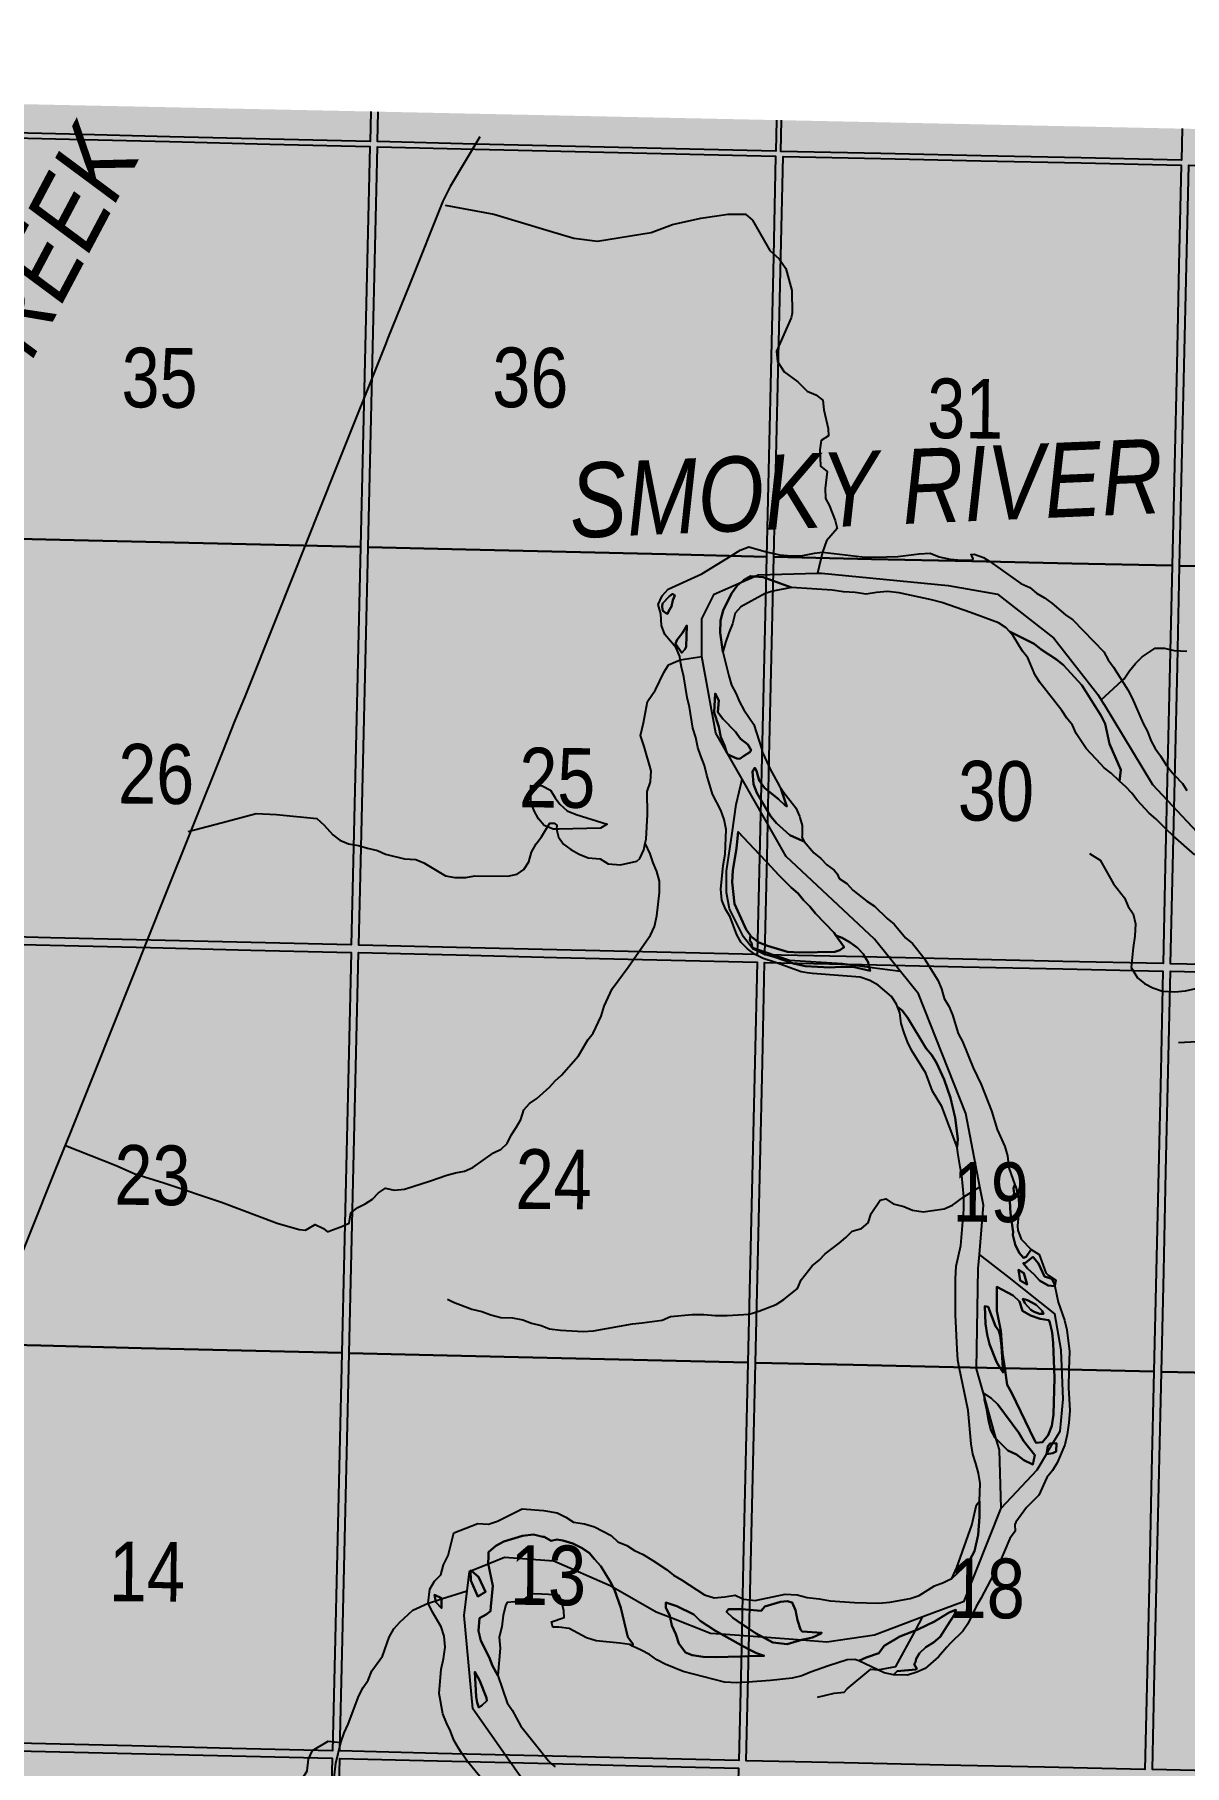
# Model space of a CAD drawing. Extents: x 406396 to 410344, y 6062839 to 6066265.
# Drawn here: x 409285.2 to 409438.9, y 6064032.7 to 6064264 of the extents above; entities that cross this region are included whole.
import ezdxf
from ezdxf.enums import TextEntityAlignment as Align

# ---------------------------------------------------------------- set-up
doc = ezdxf.new("R2010")
doc.units = 0
doc.header["$LTSCALE"] = 5
doc.linetypes.add('DASHED2', pattern=[9.525, 6.35, -3.175])
for name, color, linetype in [('39', 28, 'Continuous'), ('Quarters', 8, 'Continuous'), ('RoadSeg', 57, 'DASHED2'), ('T-WATER', 160, 'Continuous'), ('T-WATER-T', 170, 'Continuous')]:
    doc.layers.add(name, color=color, linetype=linetype)
doc.layers.add('ROUTE-MAP-BACKGROUND-H', color=7, linetype='Continuous', true_color=0xf0ebff)
doc.styles.add('120', font='ARIALN.TTF', dxfattribs={"height": 13})
doc.styles.add('80LS', font='ARIALNI.TTF', dxfattribs={"height": 10})
doc.linetypes.add('TRACKS', pattern='A,3.81,[130,ltypeshp1.shx,S=6.35,R=0,X=0,Y=0],3.81', length=7.62)

msp = doc.modelspace()

# ---------------------------------------------------------------- hatches: boundary and pattern name
at = {"layer": 'ROUTE-MAP-BACKGROUND-H'}
h = msp.add_hatch(color=256, dxfattribs=at)
h.dxf.hatch_style = 1
h.paths.add_polyline_path([(410258.66, 6063255.58), (410260.58, 6063368.34), (410268.76, 6064233.9), (408843.43, 6064264.01), (408831.79, 6063292.96), (408823.13, 6062965.95), (408855.63, 6062965.09), (408869, 6062964.74), (410253.21, 6062935.45)])

# ---------------------------------------------------------------- linework, layer by layer
at = {"layer": '39', "linetype": 'TRACKS', "ltscale": 0.1, "flags": 128}
msp.add_lwpolyline([(409344.69, 6064250.36), (409340.76, 6064243.69), (409339.74, 6064241.75), (409335.34, 6064230.71), (409332.38, 6064223.35), (409332.14, 6064222.73), (409325.42, 6064205.94), (409317.56, 6064186.24), (409313.23, 6064175.41), (409312.2, 6064172.85), (409311.98, 6064172.32), (409310.32, 6064168.13), (409302.48, 6064148.57), (409300.54, 6064143.76), (409293.19, 6064125.33), (409289.98, 6064117.31), (409287.95, 6064112.29), (409270.94, 6064069.75), (409270.36, 6064067.79), (409266.94, 6064056.56), (409263.74, 6064045.91), (409262.25, 6064041.03), (409258.15, 6064027.56), (409256.59, 6064022.41), (409256.24, 6064021.04), (409255.92, 6064018.52), (409255.84, 6064017.97), (409255.76, 6064017.4), (409254.4, 6063996.09), (409253.98, 6063989.47), (409253.67, 6063984.52), (409252.39, 6063963.34), (409252.22, 6063961.03), (409251.54, 6063950.1), (409251.1, 6063943.15), (409249.39, 6063915.77), (409249.41, 6063913.93), (409249.69, 6063911.24), (409250, 6063909.08), (409250.64, 6063905.73), (409253.98, 6063887.14), (409255.69, 6063877.74), (409257.42, 6063867.8), (409258.09, 6063864.19)], dxfattribs=at)
at = {"layer": 'Quarters'}
for points in [[(409330.12, 6064253.73), (409330.03, 6064249.72), (409316.64, 6064250.04), (409303.25, 6064250.36), (409289.86, 6064250.69), (409276.8, 6064251), (409276.9, 6064254.85)], [(409384.35, 6064252.58), (409384.26, 6064248.41), (409370.87, 6064248.74), (409357.48, 6064249.06), (409344.09, 6064249.38), (409331.03, 6064249.7), (409331.13, 6064253.7)], [(409438.56, 6064251.44), (409438.46, 6064247.23), (409425.08, 6064247.52), (409411.69, 6064247.81), (409398.31, 6064248.11), (409384.93, 6064248.4), (409385.02, 6064252.57)]]:
    msp.add_lwpolyline(points, dxfattribs=at)
for points in [[(409328.76, 6064195.53), (409315.37, 6064195.85), (409301.97, 6064196.18), (409288.58, 6064196.5), (409275.52, 6064196.81), (409275.83, 6064210.19), (409276.15, 6064223.57), (409276.47, 6064236.95), (409276.79, 6064250.33), (409289.84, 6064250.02), (409303.23, 6064249.7), (409316.62, 6064249.37), (409330.01, 6064249.05), (409329.7, 6064235.67), (409329.39, 6064222.29), (409329.07, 6064208.91)], [(409383.01, 6064194.23), (409369.61, 6064194.55), (409356.22, 6064194.87), (409342.82, 6064195.19), (409329.76, 6064195.51), (409330.08, 6064208.89), (409330.39, 6064222.27), (409330.7, 6064235.65), (409331.02, 6064249.03), (409344.07, 6064248.71), (409357.46, 6064248.39), (409370.85, 6064248.07), (409384.24, 6064247.75), (409383.93, 6064234.37), (409383.63, 6064220.99), (409383.32, 6064207.61)], [(409437.23, 6064193.04), (409423.84, 6064193.33), (409410.45, 6064193.63), (409397.07, 6064193.92), (409384.01, 6064194.2), (409384.32, 6064207.58), (409384.63, 6064220.96), (409384.94, 6064234.34), (409385.25, 6064247.72), (409398.3, 6064247.44), (409411.68, 6064247.15), (409425.06, 6064246.85), (409438.45, 6064246.56), (409438.14, 6064233.18), (409437.84, 6064219.8), (409437.53, 6064206.42)], [(409491.46, 6064191.85), (409478.07, 6064192.14), (409464.68, 6064192.44), (409451.29, 6064192.73), (409438.23, 6064193.02), (409438.54, 6064206.4), (409438.84, 6064219.78), (409439.15, 6064233.16), (409439.45, 6064246.54), (409452.5, 6064246.25), (409465.89, 6064245.96), (409479.27, 6064245.66), (409492.66, 6064245.37), (409492.36, 6064231.99), (409492.06, 6064218.61), (409491.76, 6064205.23)], [(409328.76, 6064195.53), (409328.45, 6064182.15), (409328.13, 6064168.77), (409327.82, 6064155.39), (409327.52, 6064142.35), (409314.12, 6064142.67), (409300.72, 6064142.99), (409287.32, 6064143.31), (409274.25, 6064143.63), (409274.56, 6064156.67), (409274.88, 6064170.05), (409275.2, 6064183.43), (409275.52, 6064196.81), (409288.58, 6064196.5), (409301.97, 6064196.18), (409315.37, 6064195.85)], [(409383.01, 6064194.23), (409382.7, 6064180.85), (409382.39, 6064167.47), (409382.08, 6064154.08), (409381.78, 6064141.04), (409368.38, 6064141.36), (409354.98, 6064141.68), (409341.59, 6064142.01), (409328.52, 6064142.32), (409328.83, 6064155.37), (409329.14, 6064168.75), (409329.45, 6064182.13), (409329.76, 6064195.51), (409342.82, 6064195.19), (409356.22, 6064194.87), (409369.61, 6064194.55)], [(409437.23, 6064193.04), (409436.93, 6064179.66), (409436.62, 6064166.28), (409436.32, 6064152.9), (409436.02, 6064139.85), (409422.63, 6064140.14), (409409.24, 6064140.44), (409395.84, 6064140.73), (409382.79, 6064141.02), (409383.09, 6064154.06), (409383.39, 6064167.44), (409383.7, 6064180.82), (409384.01, 6064194.2), (409397.07, 6064193.92), (409410.45, 6064193.63), (409423.84, 6064193.33)], [(409491.46, 6064191.85), (409491.16, 6064178.47), (409490.86, 6064165.09), (409490.56, 6064151.71), (409490.27, 6064138.66), (409476.88, 6064138.95), (409463.48, 6064139.25), (409450.09, 6064139.54), (409437.03, 6064139.83), (409437.32, 6064152.88), (409437.63, 6064166.26), (409437.93, 6064179.64), (409438.23, 6064193.02), (409451.29, 6064192.73), (409464.68, 6064192.44), (409478.07, 6064192.14)], [(409326.24, 6064087.82), (409312.84, 6064088.14), (409299.44, 6064088.46), (409286.03, 6064088.79), (409272.96, 6064089.1), (409273.28, 6064102.48), (409273.6, 6064115.86), (409273.91, 6064129.24), (409274.23, 6064142.62), (409287.29, 6064142.31), (409300.69, 6064141.99), (409314.09, 6064141.66), (409327.49, 6064141.34), (409327.18, 6064127.96), (409326.87, 6064114.58), (409326.56, 6064101.2)], [(409380.53, 6064086.51), (409367.13, 6064086.83), (409353.72, 6064087.16), (409340.32, 6064087.48), (409327.25, 6064087.79), (409327.56, 6064101.18), (409327.87, 6064114.56), (409328.18, 6064127.94), (409328.5, 6064141.32), (409341.56, 6064141), (409354.96, 6064140.68), (409368.36, 6064140.36), (409381.76, 6064140.03), (409381.45, 6064126.65), (409381.14, 6064113.27), (409380.84, 6064099.89)], [(409434.79, 6064085.32), (409421.39, 6064085.62), (409407.99, 6064085.91), (409394.6, 6064086.2), (409381.53, 6064086.49), (409381.84, 6064099.87), (409382.15, 6064113.25), (409382.46, 6064126.63), (409382.76, 6064140.01), (409395.82, 6064139.73), (409409.22, 6064139.43), (409422.61, 6064139.14), (409436, 6064138.85), (409435.7, 6064125.47), (409435.4, 6064112.08), (409435.09, 6064098.7)], [(409489.06, 6064084.13), (409475.66, 6064084.43), (409462.26, 6064084.72), (409448.86, 6064085.01), (409435.79, 6064085.3), (409436.1, 6064098.68), (409436.4, 6064112.06), (409436.7, 6064125.44), (409437.01, 6064138.83), (409450.07, 6064138.54), (409463.46, 6064138.24), (409476.86, 6064137.95), (409490.25, 6064137.66), (409489.95, 6064124.28), (409489.65, 6064110.9), (409489.36, 6064097.51)], [(409326.24, 6064087.82), (409325.93, 6064074.44), (409325.62, 6064061.06), (409325.31, 6064047.68), (409325, 6064034.63), (409311.59, 6064034.95), (409298.18, 6064035.28), (409284.78, 6064035.6), (409271.7, 6064035.91), (409272.01, 6064048.96), (409272.33, 6064062.34), (409272.64, 6064075.72), (409272.96, 6064089.1), (409286.03, 6064088.79), (409299.44, 6064088.46), (409312.84, 6064088.14)], [(409380.53, 6064086.51), (409380.22, 6064073.13), (409379.91, 6064059.75), (409379.61, 6064046.37), (409379.31, 6064033.32), (409365.9, 6064033.64), (409352.49, 6064033.97), (409339.08, 6064034.29), (409326.01, 6064034.61), (409326.31, 6064047.65), (409326.62, 6064061.03), (409326.94, 6064074.41), (409327.25, 6064087.79), (409340.32, 6064087.48), (409353.72, 6064087.16), (409367.13, 6064086.83)], [(409434.79, 6064085.32), (409434.49, 6064071.94), (409434.19, 6064058.56), (409433.88, 6064045.18), (409433.59, 6064032.13), (409420.19, 6064032.43), (409406.78, 6064032.72), (409393.38, 6064033.01), (409380.31, 6064033.3), (409380.61, 6064046.34), (409380.92, 6064059.73), (409381.23, 6064073.11), (409381.53, 6064086.49), (409394.6, 6064086.2), (409407.99, 6064085.91), (409421.39, 6064085.62)], [(409489.06, 6064084.13), (409488.76, 6064070.75), (409488.46, 6064057.37), (409488.16, 6064043.99), (409487.87, 6064030.94), (409474.47, 6064031.24), (409461.07, 6064031.53), (409447.66, 6064031.82), (409434.59, 6064032.11), (409434.89, 6064045.16), (409435.19, 6064058.54), (409435.49, 6064071.92), (409435.79, 6064085.3), (409448.86, 6064085.01), (409462.26, 6064084.72), (409475.66, 6064084.43)], [(409323.73, 6063980.1), (409310.32, 6063980.43), (409296.9, 6063980.75), (409283.49, 6063981.07), (409270.41, 6063981.39), (409270.73, 6063994.77), (409271.04, 6064008.15), (409271.36, 6064021.53), (409271.68, 6064034.91), (409284.75, 6064034.59), (409298.16, 6064034.27), (409311.57, 6064033.95), (409324.98, 6064033.63), (409324.67, 6064020.25), (409324.35, 6064006.86), (409324.04, 6063993.48)], [(409378.05, 6063978.79), (409364.64, 6063979.12), (409351.23, 6063979.44), (409337.81, 6063979.76), (409324.73, 6063980.08), (409325.05, 6063993.46), (409325.36, 6064006.84), (409325.67, 6064020.22), (409325.98, 6064033.6), (409339.06, 6064033.29), (409352.47, 6064032.96), (409365.87, 6064032.64), (409379.28, 6064032.32), (409378.98, 6064018.94), (409378.67, 6064005.55), (409378.36, 6063992.17)]]:
    msp.add_lwpolyline(points, close=True, dxfattribs=at)
at = {"layer": 'T-WATER'}
for p, q in [((409390.51, 6064194.84), (409389.83, 6064192.03)), ((409379.67, 6064190.83), (409381.42, 6064191.59)), ((409371.5, 6064180.45), (409374.38, 6064180.89)), ((409427.74, 6064175.1), (409430.53, 6064177.67)), ((409427.74, 6064175.1), (409428.11, 6064174.5)), ((409428.11, 6064174.5), (409428.13, 6064174.47)), ((409377.79, 6064167.93), (409377.67, 6064168.14)), ((409379.76, 6064164.48), (409377.79, 6064167.93)), ((409400.91, 6064138.77), (409396.77, 6064139.34)), ((409409.39, 6064108.67), (409411.55, 6064110.01)), ((409324.36, 6064104), (409325.02, 6064104.28)), ((409413.73, 6064076.3), (409412.13, 6064081.96)), ((409420.43, 6064074.27), (409421.29, 6064075.73)), ((409343.52, 6064058.7), (409345.81, 6064059.61)), ((409343.45, 6064058.67), (409343.52, 6064058.7)), ((409338.81, 6064054.68), (409339.57, 6064054.93)), ((409339.57, 6064054.93), (409342.99, 6064056.03)), ((409337.82, 6064054.36), (409338.81, 6064054.68)), ((409402.93, 6064050.73), (409403.93, 6064052.56)), ((409376.9, 6064050.27), (409382.47, 6064049.85)), ((409382.47, 6064049.85), (409387.72, 6064049.45))]:
    msp.add_line(p, q, dxfattribs=at)
for points in [[(409340.09, 6064241.19), (409346.57, 6064239.99), (409353.97, 6064237.78), (409357.28, 6064236.82), (409360.41, 6064236.41), (409367.59, 6064237.58), (409370.46, 6064238.63), (409374.24, 6064239.48), (409377.91, 6064240), (409380.21, 6064239.99), (409381.13, 6064239.21), (409383.46, 6064235.14), (409384.71, 6064234.02), (409385.61, 6064232.74), (409386.39, 6064229.8), (409386.43, 6064226.76), (409386.31, 6064226.15), (409384.37, 6064221.72), (409384.49, 6064220.3), (409385.39, 6064218.95), (409387.2, 6064217.6), (409388.46, 6064216.33)], [(409388.46, 6064216.33), (409389.62, 6064215.87), (409390.53, 6064215.17), (409390.67, 6064213.84), (409391.26, 6064211.36), (409391.3, 6064210.36), (409390.33, 6064209.74), (409390.15, 6064208.52), (409390.23, 6064206.31), (409391.11, 6064205.62), (409390.84, 6064203.34), (409390.88, 6064202.01), (409391.39, 6064201.11), (409392.21, 6064199.07), (409392.45, 6064197.98), (409391.03, 6064196.33), (409390.51, 6064194.84)], [(409344.72, 6064031.18), (409343.05, 6064033.21), (409342.36, 6064034.23), (409341.84, 6064035), (409341.23, 6064036.06), (409340.8, 6064037.26), (409340.24, 6064038.37), (409339.78, 6064039.56), (409339.28, 6064042.29), (409339.53, 6064045.53), (409339.86, 6064046.93), (409340.06, 6064048.47), (409339.93, 6064049.94), (409339.55, 6064051.18), (409338.33, 6064053.25), (409337.82, 6064054.36), (409338.04, 6064056.22), (409338.65, 6064057.31), (409339.49, 6064058.15), (409339.86, 6064059.49), (409340.49, 6064060.72), (409341.23, 6064063.76), (409344.44, 6064065.01), (409345.86, 6064064.9), (409347.05, 6064065.33), (409350.38, 6064066.95), (409353.21, 6064066.74), (409355.03, 6064066.43), (409356.18, 6064065.87), (409357.22, 6064065.21), (409358.71, 6064064.95), (409360.03, 6064064.55), (409362.27, 6064063.39), (409363.14, 6064062.58), (409364.34, 6064062.06), (409365.38, 6064061.41), (409366.55, 6064060.87), (409367.81, 6064060.06), (409369.66, 6064058.87), (409370.6, 6064058.12), (409371.66, 6064057.5), (409374.72, 6064055.48), (409376.04, 6064055.09), (409377.45, 6064055.2), (409378.82, 6064055.44), (409379.77, 6064054.99), (409379.96, 6064054.9), (409380.77, 6064054.8), (409381.48, 6064054.71), (409385.49, 6064055.57), (409387.11, 6064055.49), (409388.46, 6064055.12), (409390.05, 6064054.96), (409391.53, 6064054.69), (409394.79, 6064054.45), (409398.03, 6064054.37), (409399.5, 6064054.49), (409402.23, 6064054.98), (409403.44, 6064055.39), (409405.46, 6064056.68), (409406.66, 6064057.12), (409407.31, 6064057.44), (409407.8, 6064057.68), (409409.34, 6064059.13), (409409.93, 6064059.68), (409410.82, 6064061.32), (409411.31, 6064063.49), (409411.47, 6064065.92), (409411.47, 6064068), (409411.57, 6064070.36), (409411.34, 6064071.75), (409411.01, 6064073.05), (409410.6, 6064074.28), (409410.35, 6064075.66), (409409.99, 6064080.12), (409409.68, 6064081.42), (409408.78, 6064085.91), (409408.6, 6064086.82), (409408.48, 6064088.31), (409408.28, 6064092.92), (409408.26, 6064097.71), (409408.35, 6064099.4), (409408.99, 6064102.16), (409409.4, 6064106.96), (409409.39, 6064108.67), (409409.12, 6064111.51), (409408.92, 6064112.69), (409408.61, 6064114.55), (409408.49, 6064115.31), (409408.6, 6064116.42), (409408.22, 6064119.25), (409407.62, 6064121.92), (409406.77, 6064124.35), (409405.74, 6064126.58), (409405.13, 6064127.62), (409404.34, 6064128.51), (409401.85, 6064132.62), (409401.15, 6064133.57), (409400.53, 6064134.05), (409400.39, 6064134.43), (409399.74, 6064135.43), (409397.92, 6064136.98), (409396.83, 6064137.6), (409395.55, 6064138.04), (409389.16, 6064138.51), (409388.47, 6064138.61), (409387.63, 6064138.73), (409384.2, 6064140), (409382.56, 6064140.51), (409381.48, 6064141.07), (409380.48, 6064141.81), (409379.65, 6064142.66), (409379.05, 6064143.71), (409378.15, 6064146.09), (409377.54, 6064147.14), (409377.06, 6064148.3), (409376.92, 6064149.77), (409377.24, 6064152.95), (409377.49, 6064154.46), (409377.63, 6064157.77), (409377.35, 6064159.12), (409376.93, 6064160.34), (409375.82, 6064162.51), (409375.04, 6064165.01), (409374.72, 6064166.32), (409374.21, 6064167.69), (409373.84, 6064168.71), (409373.59, 6064170.08), (409373.19, 6064171.31), (409372.74, 6064174.11), (409372.43, 6064175.41), (409371.96, 6064178.16), (409371.65, 6064179.46), (409371.5, 6064180.45), (409371.45, 6064180.89), (409370.95, 6064182.05), (409369.41, 6064183.85), (409368.97, 6064185.05), (409368.9, 6064186.58), (409368.52, 6064187.84), (409369.07, 6064188.99), (409369.86, 6064189.9), (409374.38, 6064191.95), (409378.3, 6064194.36), (409379.5, 6064195.1), (409380.66, 6064195.56), (409382.99, 6064194.89), (409383.99, 6064194.64), (409384.75, 6064194.48), (409386.35, 6064194.34), (409387.88, 6064194.4), (409389.44, 6064194.71), (409390.51, 6064194.84), (409395.79, 6064194.23), (409397.43, 6064194.17), (409400.56, 6064194.24), (409403.4, 6064194.62), (409404.88, 6064194.69), (409406.09, 6064194.19), (409407.55, 6064193.91), (409409.13, 6064193.76), (409410.42, 6064193.77), (409410.55, 6064193.77), (409410.65, 6064193.94), (409410.44, 6064194.35), (409410.34, 6064194.53), (409410.44, 6064194.54), (409410.78, 6064194.57), (409412.03, 6064194.12), (409412.87, 6064193.6), (409417.03, 6064190.64), (409418.22, 6064190.12), (409419.12, 6064189.35), (409420.19, 6064188.72), (409421.16, 6064188), (409422.97, 6064186.47), (409423.98, 6064185.78), (409428.11, 6064181.53), (409428.66, 6064180.43), (409429.38, 6064179.48), (409431.32, 6064176.43), (409431.87, 6064175.33), (409433.37, 6064171.95), (409433.92, 6064170.86), (409434.37, 6064169.67), (409434.95, 6064168.59), (409435.66, 6064167.62), (409436.49, 6064166.3), (409436.59, 6064166.19), (409436.99, 6064165.66), (409437.56, 6064165.04), (409438.62, 6064163.91), (409439.18, 6064163)], [(409440.27, 6064154.39), (409437.38, 6064156.91), (409436.4, 6064157.87), (409435.05, 6064159.19), (409434.14, 6064159.97), (409432.57, 6064161.68), (409431.85, 6064162.63), (409431.02, 6064163.49), (409430.18, 6064164.23), (409430.36, 6064165.75), (409430.06, 6064166.45), (409428.87, 6064169.2), (409428.28, 6064171.87), (409427.74, 6064172.98), (409425.16, 6064177.07), (409422.71, 6064179.71), (409421.79, 6064180.47), (409419.73, 6064181.84), (409418.77, 6064182.56), (409415.5, 6064184.25), (409415.03, 6064184.7), (409414.04, 6064185.39), (409410.26, 6064186.78), (409406.44, 6064188.1), (409405.08, 6064188.47), (409400.76, 6064189.38), (409399.2, 6064189.56), (409397.71, 6064189.45), (409396.33, 6064189.21), (409394.85, 6064189.43), (409393.3, 6064189.51), (409391.81, 6064189.75), (409386.36, 6064190.1), (409383.9, 6064191.01), (409382.91, 6064191.38), (409382.55, 6064191.51), (409380.87, 6064191.63), (409379.96, 6064191.07), (409379.05, 6064190.29), (409378.33, 6064189.33), (409377.24, 6064187.02), (409376.86, 6064185.69), (409376.81, 6064184.07), (409377.2, 6064181.51), (409377.97, 6064178.32), (409378.34, 6064177.06), (409378.91, 6064175.99), (409379.41, 6064174.83), (409380, 6064173.77), (409381.33, 6064171.8), (409382.38, 6064168.47), (409382.5, 6064168.08), (409383.33, 6064166.22), (409383.52, 6064165.81), (409384.77, 6064163.55), (409384.94, 6064163.3), (409385.04, 6064162.99), (409385.04, 6064162.98), (409385.75, 6064160.82), (409385.48, 6064161.01), (409384.63, 6064161.83), (409383.26, 6064162.93), (409382.75, 6064163.34), (409382.27, 6064163.99), (409382.04, 6064164.32), (409381.69, 6064165.59), (409381.46, 6064166.01), (409381.16, 6064165.51), (409381.27, 6064163.84), (409381.73, 6064162.65), (409382.22, 6064161.81), (409383.19, 6064160.16), (409383.58, 6064159.51), (409384.34, 6064158.61), (409386.15, 6064157.03), (409387.81, 6064156.26), (409388.05, 6064156.15), (409389.35, 6064154.66), (409390.27, 6064153.89), (409391.09, 6064153.03), (409392.05, 6064152.33), (409392.47, 6064151.84), (409392.74, 6064151.23), (409393.75, 6064150.54), (409394.55, 6064149.67), (409396.41, 6064148.17), (409397.44, 6064147.5), (409399.15, 6064145.85), (409400.1, 6064145.12), (409401.61, 6064143.28), (409402.52, 6064142.52), (409404.08, 6064140.57), (409404.7, 6064139.56), (409405.9, 6064137.61), (409406.39, 6064136.45), (409406.78, 6064135.2), (409407.37, 6064134.15), (409407.86, 6064132.99), (409408.65, 6064130.5), (409408.96, 6064129.92), (409409.23, 6064129.42), (409410.63, 6064125.9), (409411.71, 6064123.69), (409413.1, 6064120.18), (409413.85, 6064117.67), (409414.87, 6064115.41), (409415.21, 6064114.13), (409415.39, 6064112.55), (409416.21, 6064110.29), (409416.05, 6064109.85), (409416.1, 6064109.1), (409415.87, 6064108.45), (409415.42, 6064108.72), (409415.55, 6064108.04), (409415.61, 6064106.47), (409415.97, 6064103.97), (409415.95, 6064103.61), (409416.23, 6064102.28), (409416.79, 6064101.18), (409417.35, 6064100.54), (409417.7, 6064100.63), (409418.4, 6064101.64), (409419.48, 6064100.98), (409420.33, 6064098.52), (409420.66, 6064098.2), (409421.67, 6064097.55), (409421.54, 6064096.72), (409421.5, 6064097.06), (409421.17, 6064097.71), (409420.17, 6064098.01), (409419.37, 6064099.76), (409418.64, 6064100.6), (409418.55, 6064100.6), (409417.63, 6064099.86), (409417.32, 6064099.82), (409417.9, 6064099.09), (409418.8, 6064098.31), (409419.51, 6064097.5), (409420.68, 6064096.82), (409421.54, 6064096.72), (409421.99, 6064094.59), (409422.84, 6064092.2), (409423.16, 6064090.89), (409423.5, 6064088.01), (409423.44, 6064085.59), (409423.38, 6064083.15), (409423.54, 6064080.1), (409423.42, 6064078.45), (409423.22, 6064076.92), (409422.87, 6064075.54), (409421.88, 6064073.12), (409421.22, 6064072.1), (409420.49, 6064071.16), (409419.42, 6064068.81), (409417.76, 6064067.15), (409416.34, 6064065.21), (409416.2, 6064064.87), (409416.27, 6064063.98), (409415.55, 6064063.01), (409414.03, 6064059.42), (409413.82, 6064059.03), (409411.68, 6064054.98), (409411.04, 6064053.92), (409409.93, 6064051.62), (409409.26, 6064050.6), (409407.56, 6064048.97), (409407.11, 6064048.46), (409405.99, 6064047.2), (409404.23, 6064045.62), (409403.09, 6064045.13), (409401.84, 6064044.76), (409399.99, 6064044.78), (409400.47, 6064045.28), (409402.96, 6064045.5), (409403.1, 6064045.58), (409402.77, 6064046.23), (409402.94, 6064046.49), (409403, 6064046.91), (409403.47, 6064047.66), (409404.32, 6064048.47), (409405.33, 6064049.09), (409406.24, 6064049.86), (409407.17, 6064051.34), (409408.21, 6064052.97), (409408.3, 6064053.46), (409407.52, 6064053.15), (409407.21, 6064052.96), (409405.46, 6064051.9), (409403.22, 6064050.84), (409400.83, 6064049.91), (409398.75, 6064048.65), (409398.04, 6064047.68), (409396.32, 6064047.08), (409395.36, 6064046.67), (409394.81, 6064046.85), (409393.79, 6064046.78), (409391.31, 6064046), (409388.88, 6064045.15), (409387.75, 6064044.65), (409386.44, 6064044.33), (409383.56, 6064044.01), (409380.52, 6064043.81), (409379.51, 6064043.75), (409379.05, 6064043.72), (409377.4, 6064043.81), (409371.88, 6064045.21), (409369.48, 6064046.21), (409368.35, 6064046.77), (409367.36, 6064047.48), (409366.27, 6064048.1), (409365.09, 6064048.6), (409365.13, 6064048.94), (409364.49, 6064049.8), (409363.56, 6064053.75), (409362.69, 6064056.15), (409362.14, 6064057.26), (409360.86, 6064059.31), (409360.04, 6064060.25), (409359.3, 6064061.11), (409358.28, 6064061.78), (409357.12, 6064062.33), (409355.81, 6064062.75), (409355.01, 6064062.89), (409354.24, 6064062.7), (409353.29, 6064063.21), (409353.13, 6064063.25), (409351.87, 6064063.52), (409350.42, 6064063.38), (409347.91, 6064062.59), (409346.82, 6064062.02), (409345.87, 6064061.2), (409345.84, 6064060.59), (409345.8, 6064059.67), (409346.42, 6064056.69), (409346.16, 6064053.91), (409346.15, 6064053.29), (409345.57, 6064052.85), (409344.66, 6064052.38), (409344.53, 6064050.67), (409344.84, 6064049.34), (409345.94, 6064047.16), (409346.39, 6064045.97), (409347.1, 6064044.7), (409348.36, 6064041.05), (409349.04, 6064040.07), (409350.17, 6064037.93), (409352.48, 6064035.03), (409353.33, 6064033.97), (409353.88, 6064033.28), (409354.25, 6064032.94), (409354.75, 6064032.48)], [(409381.42, 6064191.59), (409381.9, 6064191.8), (409389.83, 6064192.03)], [(409389.83, 6064192.03), (409390.37, 6064192.04), (409407.31, 6064190.39), (409413.9, 6064189.22), (409421.43, 6064183.33), (409427.32, 6064175.8), (409427.74, 6064175.1)], [(409374.38, 6064180.89), (409374.37, 6064180.98), (409374.37, 6064185.92), (409376.01, 6064189.22), (409379.67, 6064190.83)], [(409430.53, 6064177.67), (409430.82, 6064177.91), (409431.52, 6064178.99), (409432.33, 6064179.97), (409433.23, 6064180.85), (409434.94, 6064182.02), (409436.23, 6064182), (409437.51, 6064181.69), (409439.21, 6064181.6)], [(409366.8, 6064155.93), (409366.92, 6064156.48), (409367.12, 6064159.75), (409367.08, 6064162.86), (409367.51, 6064164.14), (409367.59, 6064165.6), (409366.66, 6064168.88), (409366.16, 6064170.34), (409366.57, 6064172.04), (409367.09, 6064174.86), (409368.2, 6064176.43), (409369.29, 6064178.74), (409369.93, 6064179.78), (409371.5, 6064180.45)], [(409377.67, 6064168.14), (409376.25, 6064170.63), (409374.38, 6064180.89)], [(409428.13, 6064174.47), (409434.61, 6064163.8), (409441.2, 6064156.74), (409456.73, 6064153.21), (409460.77, 6064152.61)], [(409381.13, 6064141.96), (409381.06, 6064141.98), (409379.93, 6064143.42), (409378.06, 6064147.16), (409377.69, 6064149.35), (409377.69, 6064152.18), (409378.44, 6064157.26), (409378.97, 6064161.11), (409379.76, 6064164.48)], [(409400.91, 6064138.77), (409397.43, 6064143.09), (409385.66, 6064154.15), (409379.76, 6064164.48)], [(409305.73, 6064157.49), (409310.98, 6064158.9), (409314.8, 6064159.92), (409317.54, 6064159.79), (409322.93, 6064159.24), (409323.91, 6064158.34)], [(409323.91, 6064158.34), (409325.07, 6064157.04), (409326, 6064156.32), (409327.17, 6064155.87), (409328.49, 6064155.64), (409329.67, 6064155.26), (409331.02, 6064154.94), (409332.11, 6064154.48), (409334.65, 6064153.85), (409336.15, 6064153.76), (409337.24, 6064153.31), (409340.1, 6064151.59), (409341.35, 6064151.36), (409342.81, 6064151.33), (409344.04, 6064151.57), (409348.43, 6064151.52), (409349.68, 6064151.78), (409350.6, 6064152.43), (409351.24, 6064153.44), (409351.62, 6064154.73), (409352.25, 6064155.83), (409352.96, 6064156.78), (409353.74, 6064158.12), (409354.05, 6064158.6), (409354.63, 6064158.63), (409354.98, 6064158.34), (409354.93, 6064157.79), (409355.2, 6064156.76), (409355.88, 6064155.79), (409356.87, 6064155.08), (409357.98, 6064154.49), (409359.2, 6064153.99), (409360.8, 6064153.83), (409361.85, 6064153.18), (409363.5, 6064153.03), (409365.67, 6064153.54), (409366.1, 6064153.9), (409366.61, 6064155.06), (409366.8, 6064155.93)], [(409325.02, 6064104.28), (409326.12, 6064104.66), (409327.23, 6064105.15), (409327.48, 6064106.55), (409328.41, 6064107.23), (409329.4, 6064107.75), (409330.37, 6064108.37), (409331.16, 6064109.21), (409332.09, 6064109.84), (409333.27, 6064109.57), (409334.62, 6064109.71), (409338.1, 6064110.8), (409340.31, 6064111.58), (409341.45, 6064111.88), (409342.66, 6064112.09), (409343.75, 6064112.61), (409346.51, 6064114.54), (409347.57, 6064115.05), (409348.35, 6064115.81), (409348.89, 6064116.9), (409349.57, 6064117.92), (409350.17, 6064119.01), (409350.57, 6064120.29), (409351.36, 6064121.13), (409352.33, 6064121.8), (409354, 6064123.31), (409354.75, 6064124.19), (409355.62, 6064124.95), (409357.89, 6064127.53), (409359.12, 6064129.64), (409359.84, 6064130.56), (409360.9, 6064132.82), (409361.3, 6064134.14), (409362.37, 6064136.46), (409364.51, 6064139.36), (409366.67, 6064142.46), (409367.51, 6064143.63), (409368.04, 6064144.82), (409368.35, 6064146.24), (409368.72, 6064149.33), (409368.7, 6064150.87), (409368.37, 6064152.17), (409367.87, 6064153.32), (409367.46, 6064154.53), (409366.8, 6064155.93)], [(409426.2, 6064154.57), (409427.61, 6064153.69), (409429.38, 6064150.52), (409430.86, 6064148.63), (409431.35, 6064147.48), (409432.03, 6064146.5), (409432.33, 6064145.17), (409432.25, 6064143.5), (409432.02, 6064141.98), (409431.76, 6064139.31), (409432.62, 6064137.96), (409433.53, 6064137.17), (409434.67, 6064136.61), (409435.93, 6064136.14), (409437.58, 6064136.06), (409439.03, 6064136.22), (409440.39, 6064136.5), (409442.04, 6064136.59), (409442.36, 6064136.87)], [(409396.77, 6064139.34), (409393.17, 6064139.83), (409386.11, 6064140.28), (409381.13, 6064141.96)], [(409411.55, 6064110.01), (409409.67, 6064119.8), (409403.31, 6064135.8), (409400.91, 6064138.77)], [(409438.09, 6064129.28), (409440.52, 6064129.41), (409441.7, 6064129.83), (409442.71, 6064130.48), (409443.44, 6064131.44), (409444.06, 6064132.52), (409445.89, 6064133.84), (409445.82, 6064133.96), (409444.75, 6064134.6), (409442.8, 6064136.03), (409442.36, 6064136.87)], [(409289.34, 6064115.51), (409296.12, 6064112.84), (409298.58, 6064111.74), (409302.47, 6064110.56), (409310.19, 6064107.97), (409317.63, 6064105.17), (409320.55, 6064104.3), (409321.42, 6064104.23), (409322.7, 6064104.97), (409323.83, 6064104.42), (409324.36, 6064104)], [(409340.4, 6064094.99), (409341.18, 6064094.61), (409343.65, 6064093.67), (409344.97, 6064093.34), (409346.19, 6064092.91), (409347.52, 6064092.56), (409349.08, 6064092.48), (409350.47, 6064092.22), (409351.62, 6064091.8), (409352.89, 6064091.48), (409354.03, 6064091.02), (409355.47, 6064090.86), (409358.53, 6064090.69), (409359.91, 6064090.76), (409365.09, 6064091.7), (409366.42, 6064091.81), (409369.05, 6064092.2), (409370.2, 6064092.66), (409373.06, 6064092.93), (409374.62, 6064092.94), (409376.16, 6064092.79), (409377.74, 6064092.79), (409380.71, 6064093.01), (409381.97, 6064093.4), (409384.3, 6064094.28), (409385.32, 6064094.93), (409387.15, 6064096.42), (409387.66, 6064097.59), (409389.1, 6064099.46), (409390.04, 6064100.2), (409390.86, 6064101.07), (409392.75, 6064102.47), (409393.64, 6064103.24), (409394.45, 6064104.1), (409395.71, 6064104.44), (409396.59, 6064105.2), (409397.02, 6064106.43), (409398.21, 6064108.24), (409398.95, 6064108.39), (409399.94, 6064107.72), (409401.36, 6064107.4), (409402.55, 6064106.91), (409403.96, 6064106.65), (409406.74, 6064107.05), (409407.87, 6064107.54), (409409.39, 6064108.67)], [(409411.47, 6064100.98), (409412.02, 6064107.56), (409411.55, 6064110.01)], [(409412.13, 6064081.96), (409411.08, 6064085.67), (409411.31, 6064099.09), (409411.47, 6064100.98)], [(409421.29, 6064075.73), (409422.25, 6064077.34), (409422.66, 6064081.64), (409422.39, 6064088.17), (409421.55, 6064093.03), (409415.44, 6064097.89), (409411.47, 6064100.98)], [(409414.37, 6064067.07), (409414.37, 6064067.08), (409414.14, 6064074.85), (409413.73, 6064076.3)], [(409414.37, 6064067.07), (409419.19, 6064072.2), (409420.43, 6064074.27)], [(409403.93, 6064052.56), (409409.43, 6064054.61), (409414.37, 6064067.07)], [(409345.81, 6064059.61), (409348.01, 6064060.49), (409354.6, 6064060.02), (409362.13, 6064056.73), (409362.51, 6064056.51)], [(409342.99, 6064056.03), (409343.3, 6064058.61), (409343.45, 6064058.67)], [(409359.77, 6064015.78), (409356.95, 6064021.43), (409349.89, 6064031.55), (409343.77, 6064040.26), (409342.6, 6064052.73), (409342.99, 6064056.03)], [(409362.51, 6064056.51), (409368.25, 6064053.2), (409370.13, 6064052.47)], [(409326.14, 6064035.75), (409326.58, 6064037.03), (409327.1, 6064038.21), (409328.51, 6064041.96), (409329.12, 6064043.08), (409329.79, 6064044.09), (409330.29, 6064045.3), (409331.7, 6064047.29), (409332.6, 6064049.83), (409333.2, 6064050.93), (409334, 6064051.82), (409335.75, 6064053.41), (409337.82, 6064054.36)], [(409370.13, 6064052.47), (409375.54, 6064050.37), (409376.9, 6064050.27)], [(409387.72, 6064049.45), (409391.08, 6064049.2), (409397.43, 6064050.14), (409403.93, 6064052.56)], [(409397.89, 6064045.46), (409400.3, 6064045.91), (409402.93, 6064050.73)], [(409389.83, 6064041.81), (409392.08, 6064042.32), (409393.39, 6064042.47), (409393.8, 6064042.93), (409396.94, 6064045.56), (409397.89, 6064045.46)], [(409316.96, 6064028.32), (409318.17, 6064028.73), (409319.25, 6064029.31), (409320.23, 6064030.01), (409321, 6064030.92), (409321.62, 6064031.97), (409321.82, 6064033.5), (409322.33, 6064034.68), (409324.43, 6064035.91), (409326.14, 6064035.75)], [(409332.1, 6064022.49), (409331.66, 6064022.81), (409329.94, 6064024.43), (409328.01, 6064025.86), (409327.2, 6064026.74), (409326.49, 6064027.7), (409325.88, 6064028.76), (409325.46, 6064029.99), (409325.27, 6064031.42), (409325.47, 6064032.97), (409326.14, 6064035.75)]]:
    msp.add_lwpolyline(points, dxfattribs=at)
for points in [[(409377.2, 6064181.51), (409376.81, 6064184.07), (409376.86, 6064185.69), (409377.24, 6064187.02), (409378.33, 6064189.33), (409379.05, 6064190.29), (409379.96, 6064191.07), (409380.87, 6064191.63), (409382.55, 6064191.51), (409382.91, 6064191.38), (409383.9, 6064191.01), (409386.36, 6064190.1), (409383.87, 6064189.63), (409382.86, 6064189.32), (409379.59, 6064187.54), (409378.81, 6064186.66), (409378.48, 6064185.26), (409377.97, 6064184.06), (409377.53, 6064182.77), (409377.2, 6064181.51)], [(409369.78, 6064186.6), (409369.5, 6064186.73), (409369.16, 6064186.98), (409369.08, 6064187.54), (409369.1, 6064187.98), (409370, 6064188.9), (409370.44, 6064189.28), (409370.78, 6064189.03), (409370.51, 6064188.43), (409370.32, 6064187.56), (409370, 6064187.07), (409369.78, 6064186.6)], [(409369.16, 6064186.98), (409369.5, 6064186.73), (409369.78, 6064186.6), (409370, 6064187.07), (409370.32, 6064187.56), (409370.51, 6064188.43), (409370.78, 6064189.03), (409370.44, 6064189.28), (409370, 6064188.9), (409369.1, 6064187.98), (409369.08, 6064187.54), (409369.16, 6064186.98)], [(409371.71, 6064181.39), (409370.85, 6064182.6), (409371.04, 6064183.09), (409371.77, 6064184.07), (409372.36, 6064185.04), (409372.29, 6064182.16), (409372.12, 6064181.81), (409371.71, 6064181.39)], [(409370.85, 6064182.6), (409371.71, 6064181.39), (409372.12, 6064181.81), (409372.29, 6064182.16), (409372.36, 6064185.04), (409371.77, 6064184.07), (409371.04, 6064183.09), (409370.85, 6064182.6)], [(409430.18, 6064164.23), (409429.1, 6064165.28), (409428.15, 6064165.99), (409427.68, 6064166.5), (409425.76, 6064168.6), (409424.41, 6064170.59), (409423.91, 6064171.72), (409423.16, 6064172.64), (409422.5, 6064173.65), (409419.57, 6064177.39), (409418.91, 6064178.38), (409417.96, 6064180.69), (409417.23, 6064181.62), (409415.97, 6064183.65), (409415.5, 6064184.25), (409418.77, 6064182.56), (409419.73, 6064181.84), (409421.79, 6064180.47), (409422.71, 6064179.71), (409425.16, 6064177.07), (409427.74, 6064172.98), (409428.28, 6064171.87), (409428.87, 6064169.2), (409430.06, 6064166.45), (409430.36, 6064165.75), (409430.18, 6064164.23)], [(409379.45, 6064167.22), (409379.04, 6064167.24), (409378.35, 6064167.59), (409377.9, 6064167.81), (409377.71, 6064168.01), (409377.42, 6064168.99), (409376.9, 6064170.12), (409376.64, 6064171.49), (409376.04, 6064173.42), (409376.14, 6064175.95), (409376.66, 6064175.01), (409376.49, 6064173.46), (409377.17, 6064172.55), (409378.86, 6064170.84), (409379.56, 6064169.89), (409380.5, 6064169.13), (409380.95, 6064168.39), (409380.77, 6064168.11), (409379.94, 6064167.55), (409379.45, 6064167.22)], [(409378.35, 6064167.59), (409379.04, 6064167.24), (409379.45, 6064167.22), (409379.94, 6064167.55), (409380.77, 6064168.11), (409380.95, 6064168.39), (409380.5, 6064169.13), (409379.56, 6064169.89), (409378.86, 6064170.84), (409377.17, 6064172.55), (409376.49, 6064173.46), (409376.66, 6064175.01), (409376.14, 6064175.95), (409376.04, 6064173.42), (409376.64, 6064171.49), (409376.9, 6064170.12), (409377.42, 6064168.99), (409377.71, 6064168.01), (409377.9, 6064167.81), (409378.35, 6064167.59)], [(409388.05, 6064156.15), (409387.81, 6064156.26), (409386.15, 6064157.03), (409384.34, 6064158.61), (409383.58, 6064159.51), (409383.19, 6064160.16), (409382.22, 6064161.81), (409381.73, 6064162.65), (409381.27, 6064163.84), (409381.16, 6064165.51), (409381.46, 6064166.01), (409381.69, 6064165.59), (409382.04, 6064164.32), (409382.27, 6064163.99), (409382.75, 6064163.34), (409383.26, 6064162.93), (409384.63, 6064161.83), (409385.48, 6064161.01), (409385.75, 6064160.82), (409385.04, 6064162.98), (409385.04, 6064162.99), (409384.94, 6064163.3), (409385.47, 6064162.53), (409385.63, 6064162.32), (409386.92, 6064160.66), (409387.43, 6064159.54), (409387.48, 6064159.36), (409387.78, 6064158.28), (409387.77, 6064156.9), (409387.76, 6064156.76), (409388.05, 6064156.15)], [(409354.93, 6064157.79), (409354.51, 6064157.8), (409353.74, 6064158.12), (409353.3, 6064158.3), (409352.56, 6064159.21), (409351.97, 6064160.27), (409351.54, 6064161.48), (409351.54, 6064163.64), (409353.02, 6064163.6), (409354.16, 6064163.04), (409354.77, 6064162), (409355.4, 6064161.16), (409356.37, 6064160.24), (409357.6, 6064159.77), (409361.72, 6064158.48), (409360.83, 6064157.94), (409355.32, 6064157.8), (409354.93, 6064157.79)], [(409392.29, 6064143.61), (409393.4, 6064142.05), (409392.81, 6064141.62), (409392.17, 6064141.43), (409387.46, 6064141.33), (409385.81, 6064141.43), (409383.14, 6064142.21), (409382.78, 6064142.36), (409381.92, 6064142.72), (409381.79, 6064142.82), (409381.2, 6064143.29), (409380.88, 6064143.62), (409380.3, 6064144.42), (409378.75, 6064147.81), (409378.43, 6064150.74), (409378.51, 6064152.3), (409379, 6064155.25), (409379.23, 6064157.44), (409382.06, 6064154.43), (409383.04, 6064153.39), (409384.65, 6064151.67), (409386.32, 6064150), (409387.25, 6064149.23), (409387.98, 6064148.3), (409388.82, 6064147.46), (409389.58, 6064146.54), (409392.05, 6064143.95), (409392.29, 6064143.61)], [(409378.75, 6064147.81), (409380.3, 6064144.42), (409380.88, 6064143.62), (409380.81, 6064142.91), (409381.01, 6064142.61), (409381.15, 6064141.87), (409381.76, 6064141.58), (409382.75, 6064141.1), (409382.94, 6064141.04), (409384.19, 6064140.71), (409386.34, 6064139.96), (409386.75, 6064139.82), (409388.19, 6064139.52), (409391.47, 6064139.31), (409392.95, 6064139.43), (409394.57, 6064139.4), (409396.88, 6064138.89), (409396.66, 6064139.73), (409396.59, 6064140.03), (409396.18, 6064140.75), (409395.98, 6064141.09), (409395.18, 6064141.97), (409394.21, 6064142.68), (409393.15, 6064143.31), (409392.29, 6064143.61), (409392.05, 6064143.95), (409389.58, 6064146.54), (409388.82, 6064147.46), (409387.98, 6064148.3), (409387.25, 6064149.23), (409386.32, 6064150), (409384.65, 6064151.67), (409383.04, 6064153.39), (409382.06, 6064154.43), (409379.23, 6064157.44), (409379, 6064155.25), (409378.51, 6064152.3), (409378.43, 6064150.74), (409378.75, 6064147.81)], [(409392.29, 6064143.61), (409393.15, 6064143.31), (409394.21, 6064142.68), (409395.18, 6064141.97), (409395.98, 6064141.09), (409396.18, 6064140.75), (409396.59, 6064140.03), (409396.66, 6064139.73), (409396.88, 6064138.89), (409394.57, 6064139.4), (409392.95, 6064139.43), (409391.47, 6064139.31), (409388.19, 6064139.52), (409386.75, 6064139.82), (409386.34, 6064139.96), (409384.19, 6064140.71), (409382.94, 6064141.04), (409382.75, 6064141.1), (409381.76, 6064141.58), (409381.15, 6064141.87), (409381.01, 6064142.61), (409380.81, 6064142.91), (409380.88, 6064143.62), (409381.2, 6064143.29), (409381.79, 6064142.82), (409381.92, 6064142.72), (409382.78, 6064142.36), (409383.14, 6064142.21), (409385.81, 6064141.43), (409387.46, 6064141.33), (409392.17, 6064141.43), (409392.81, 6064141.62), (409393.4, 6064142.05), (409392.29, 6064143.61)], [(409408.49, 6064115.31), (409406.45, 6064120.73), (409405.22, 6064122.81), (409404.31, 6064125.19), (409402.41, 6064128.28), (409401.85, 6064129.38), (409401.4, 6064130.57), (409401.03, 6064131.83), (409400.82, 6064133.25), (409400.53, 6064134.05), (409401.15, 6064133.57), (409401.85, 6064132.62), (409404.34, 6064128.51), (409405.13, 6064127.62), (409405.74, 6064126.58), (409406.77, 6064124.35), (409407.62, 6064121.92), (409408.22, 6064119.25), (409408.6, 6064116.42), (409408.49, 6064115.31)], [(409418.4, 6064101.64), (409417.7, 6064100.63), (409417.35, 6064100.54), (409416.79, 6064101.18), (409416.23, 6064102.28), (409415.95, 6064103.61), (409415.97, 6064103.97), (409415.61, 6064106.47), (409415.55, 6064108.04), (409415.42, 6064108.72), (409415.87, 6064108.45), (409416.1, 6064109.1), (409416.05, 6064109.85), (409416.21, 6064110.29), (409416.35, 6064109.96), (409416.65, 6064108.77), (409416.8, 6064107.31), (409416.58, 6064104.8), (409416.62, 6064104.2), (409417.04, 6064103), (409418.4, 6064101.64)], [(409417.85, 6064096.96), (409416.92, 6064097.49), (409416.71, 6064098.9), (409417.4, 6064098.48), (409417.85, 6064096.96)], [(409416.71, 6064098.9), (409416.92, 6064097.49), (409417.85, 6064096.96), (409417.4, 6064098.48), (409416.71, 6064098.9)], [(409421.54, 6064096.72), (409420.68, 6064096.82), (409419.51, 6064097.5), (409418.8, 6064098.31), (409417.9, 6064099.09), (409417.32, 6064099.82), (409417.63, 6064099.86), (409418.55, 6064100.6), (409418.64, 6064100.6), (409419.37, 6064099.76), (409420.17, 6064098.01), (409421.17, 6064097.71), (409421.5, 6064097.06), (409421.54, 6064096.72)], [(409419.06, 6064075.81), (409418.85, 6064076.14), (409415.77, 6064082.5), (409415.17, 6064083.55), (409414.85, 6064085.78), (409414.56, 6064087.78), (409414.33, 6064090.77), (409413.8, 6064093.45), (409413.82, 6064096.64), (409415.99, 6064095.47), (409416.85, 6064094.68), (409417.24, 6064093.45), (409418.32, 6064092.8), (409419.61, 6064092.35), (409420.74, 6064092.18), (409420.88, 6064091.89), (409421.18, 6064090.55), (409421.35, 6064089.1), (409421.47, 6064085.64), (409421.51, 6064084.47), (409421.37, 6064079.58), (409421.13, 6064078.06), (409420.68, 6064076.83), (409419.92, 6064075.9), (409419.06, 6064075.81)], [(409415.77, 6064082.5), (409418.85, 6064076.14), (409419.06, 6064075.81), (409419.92, 6064075.9), (409420.68, 6064076.83), (409421.13, 6064078.06), (409421.37, 6064079.58), (409421.51, 6064084.47), (409421.47, 6064085.64), (409421.35, 6064089.1), (409421.18, 6064090.55), (409420.88, 6064091.89), (409420.74, 6064092.18), (409419.61, 6064092.35), (409418.32, 6064092.8), (409417.24, 6064093.45), (409416.85, 6064094.68), (409415.99, 6064095.47), (409413.82, 6064096.64), (409413.8, 6064093.45), (409414.33, 6064090.77), (409414.56, 6064087.78), (409414.85, 6064085.78), (409415.17, 6064083.55), (409415.77, 6064082.5)], [(409414.64, 6064085.18), (409414.26, 6064085.79), (409413.76, 6064086.61), (409412.83, 6064088.99), (409412.49, 6064090.27), (409412.3, 6064091.7), (409412.21, 6064094.05), (409412.65, 6064093.95), (409413.64, 6064091.39), (409414.07, 6064090.78), (409414.25, 6064090.16), (409414.41, 6064088.71), (409414.6, 6064085.79), (409414.64, 6064085.18)], [(409413.76, 6064086.61), (409414.26, 6064085.79), (409414.64, 6064085.18), (409414.6, 6064085.79), (409414.41, 6064088.71), (409414.25, 6064090.16), (409414.07, 6064090.78), (409413.64, 6064091.39), (409412.65, 6064093.95), (409412.21, 6064094.05), (409412.3, 6064091.7), (409412.49, 6064090.27), (409412.83, 6064088.99), (409413.76, 6064086.61)], [(409419.51, 6064093.04), (409418.78, 6064093.29), (409418.33, 6064093.59), (409417.56, 6064094.48), (409417.26, 6064095.04), (409417.91, 6064094.87), (409419.05, 6064094.24), (409419.85, 6064093.45), (409420.03, 6064093.05), (409419.51, 6064093.04)], [(409418.33, 6064093.59), (409418.78, 6064093.29), (409419.51, 6064093.04), (409420.03, 6064093.05), (409419.85, 6064093.45), (409419.05, 6064094.24), (409417.91, 6064094.87), (409417.26, 6064095.04), (409417.56, 6064094.48), (409418.33, 6064093.59)], [(409418.62, 6064072.91), (409417.39, 6064073.49), (409416.42, 6064074.22), (409415.27, 6064074.78), (409413.58, 6064076.45), (409412.98, 6064077.51), (409412.67, 6064078.81), (409412.45, 6064080.21), (409412.15, 6064081.54), (409412.11, 6064082.38), (409413.06, 6064081.76), (409413.92, 6064080.93), (409416.76, 6064077.11), (409417.36, 6064076.05), (409418.86, 6064074.15), (409418.62, 6064072.91)], [(409416.42, 6064074.22), (409417.39, 6064073.49), (409418.62, 6064072.91), (409418.86, 6064074.15), (409417.36, 6064076.05), (409416.76, 6064077.11), (409413.92, 6064080.93), (409413.06, 6064081.76), (409412.11, 6064082.38), (409412.15, 6064081.54), (409412.45, 6064080.21), (409412.67, 6064078.81), (409412.98, 6064077.51), (409413.58, 6064076.45), (409415.27, 6064074.78), (409416.42, 6064074.22)], [(409420.42, 6064074.27), (409420.62, 6064075.33), (409420.94, 6064075.72), (409421.77, 6064075.74), (409421.72, 6064074.65), (409421.3, 6064074.43), (409420.42, 6064074.27)], [(409420.42, 6064074.27), (409421.3, 6064074.43), (409421.72, 6064074.65), (409421.77, 6064075.74), (409420.94, 6064075.72), (409420.62, 6064075.33), (409420.42, 6064074.27)], [(409411.47, 6064068), (409411.47, 6064065.92), (409411.31, 6064063.49), (409410.82, 6064061.32), (409409.93, 6064059.68), (409409.34, 6064059.13), (409407.8, 6064057.68), (409408.45, 6064059.15), (409410.45, 6064064.79), (409411.1, 6064067.49), (409411.47, 6064068)], [(409347.1, 6064044.7), (409346.39, 6064045.97), (409345.94, 6064047.16), (409344.84, 6064049.34), (409344.53, 6064050.67), (409344.66, 6064052.38), (409345.57, 6064052.85), (409346.15, 6064053.29), (409346.16, 6064053.91), (409346.42, 6064056.69), (409345.8, 6064059.67), (409345.84, 6064060.59), (409345.87, 6064061.2), (409346.82, 6064062.02), (409347.91, 6064062.59), (409350.42, 6064063.38), (409351.87, 6064063.52), (409353.13, 6064063.25), (409353.29, 6064063.21), (409354.24, 6064062.7), (409355.01, 6064062.89), (409355.81, 6064062.75), (409357.12, 6064062.33), (409358.28, 6064061.78), (409359.3, 6064061.11), (409360.04, 6064060.25), (409360.86, 6064059.31), (409362.14, 6064057.26), (409362.69, 6064056.15), (409363.56, 6064053.75), (409364.49, 6064049.8), (409365.13, 6064048.94), (409365.09, 6064048.6), (409364.75, 6064048.82), (409363.41, 6064049.01), (409360.24, 6064049.32), (409358.95, 6064049.73), (409356.65, 6064050.97), (409355.24, 6064051.15), (409354.46, 6064051.16), (409354.27, 6064051.89), (409355.96, 6064052.45), (409355.93, 6064053.35), (409355.62, 6064054.68), (409355.3, 6064055.37), (409354.75, 6064055.49), (409352.96, 6064055.56), (409351.56, 6064055.62), (409350.64, 6064054.89), (409349.4, 6064054.53), (409348.35, 6064054.44), (409348.2, 6064054.13), (409347.84, 6064052.76), (409347.64, 6064051.2), (409347.28, 6064049.83), (409347.43, 6064048.37), (409347.1, 6064044.7)], [(409344.43, 6064055.25), (409343.51, 6064057.41), (409343.45, 6064058.72), (409343.62, 6064058.66), (409344.51, 6064057.87), (409345.47, 6064055.9), (409344.43, 6064055.25)], [(409343.45, 6064058.72), (409343.51, 6064057.41), (409344.43, 6064055.25), (409345.47, 6064055.9), (409344.51, 6064057.87), (409343.62, 6064058.66), (409343.45, 6064058.72)], [(409339.58, 6064053.68), (409338.84, 6064054.5), (409338.66, 6064055.46), (409339.57, 6064055.02), (409339.58, 6064053.68)], [(409338.66, 6064055.46), (409338.84, 6064054.5), (409339.58, 6064053.68), (409339.57, 6064055.02), (409338.66, 6064055.46)], [(409374.56, 6064047.18), (409373.07, 6064047.41), (409372.21, 6064047.76), (409371.32, 6064048.99), (409370.9, 6064050.22), (409370.37, 6064051.36), (409370.08, 6064052.68), (409369.54, 6064053.79), (409369.56, 6064054.47), (409371.01, 6064053.98), (409373.29, 6064052.83), (409374.14, 6064052.02), (409376.18, 6064050.68), (409379.63, 6064048.73), (409380.62, 6064048.22), (409381.68, 6064047.68), (409382.72, 6064047.33), (409380.6, 6064047.27), (409379.59, 6064047.24), (409376.19, 6064047.15), (409374.56, 6064047.18)], [(409372.21, 6064047.76), (409373.07, 6064047.41), (409374.56, 6064047.18), (409376.19, 6064047.15), (409379.59, 6064047.24), (409380.6, 6064047.27), (409382.72, 6064047.33), (409381.68, 6064047.68), (409380.62, 6064048.22), (409379.63, 6064048.73), (409376.18, 6064050.68), (409374.14, 6064052.02), (409373.29, 6064052.83), (409371.01, 6064053.98), (409369.56, 6064054.47), (409369.54, 6064053.79), (409370.08, 6064052.68), (409370.37, 6064051.36), (409370.9, 6064050.22), (409371.32, 6064048.99), (409372.21, 6064047.76)], [(409385.8, 6064048.88), (409383.87, 6064049.1), (409381.55, 6064050.35), (409380.68, 6064050.93), (409379.69, 6064051.59), (409378.5, 6064052.39), (409377.68, 6064053.2), (409377.93, 6064053.55), (409379.74, 6064053.57), (409380.74, 6064053.49), (409382.29, 6064053.36), (409382.8, 6064053.91), (409384.88, 6064054.54), (409385.79, 6064054.62), (409386.46, 6064054.44), (409386.91, 6064053.44), (409387.17, 6064052.08), (409387.57, 6064050.85), (409387.77, 6064050.56), (409390.39, 6064050.42), (409390.31, 6064050.3), (409389.17, 6064049.79), (409387.85, 6064049.49), (409385.8, 6064048.88)], [(409381.55, 6064050.35), (409383.87, 6064049.1), (409385.8, 6064048.88), (409387.85, 6064049.49), (409389.17, 6064049.79), (409390.31, 6064050.3), (409390.39, 6064050.42), (409387.77, 6064050.56), (409387.57, 6064050.85), (409387.17, 6064052.08), (409386.91, 6064053.44), (409386.46, 6064054.44), (409385.79, 6064054.62), (409384.88, 6064054.54), (409382.8, 6064053.91), (409382.29, 6064053.36), (409380.74, 6064053.49), (409379.74, 6064053.57), (409377.93, 6064053.55), (409377.68, 6064053.2), (409378.5, 6064052.39), (409379.69, 6064051.59), (409380.68, 6064050.93), (409381.55, 6064050.35)], [(409399.99, 6064044.78), (409398.75, 6064045.05), (409397.89, 6064045.46), (409395.36, 6064046.67), (409396.32, 6064047.08), (409398.04, 6064047.68), (409398.75, 6064048.65), (409400.83, 6064049.91), (409403.22, 6064050.84), (409405.46, 6064051.9), (409407.21, 6064052.96), (409407.52, 6064053.15), (409408.3, 6064053.46), (409408.21, 6064052.97), (409407.17, 6064051.34), (409406.24, 6064049.86), (409405.33, 6064049.09), (409404.32, 6064048.47), (409403.47, 6064047.66), (409403, 6064046.91), (409402.94, 6064046.49), (409402.77, 6064046.23), (409403.1, 6064045.58), (409402.96, 6064045.5), (409400.47, 6064045.28), (409399.99, 6064044.78)], [(409344.57, 6064040.43), (409344.33, 6064041.1), (409344.2, 6064041.83), (409344.04, 6064045.17), (409344.66, 6064044.07), (409345.6, 6064041.71), (409345.65, 6064041.33), (409345.03, 6064040.71), (409344.57, 6064040.43)], [(409344.2, 6064041.83), (409344.33, 6064041.1), (409344.57, 6064040.43), (409345.03, 6064040.71), (409345.65, 6064041.33), (409345.6, 6064041.71), (409344.66, 6064044.07), (409344.04, 6064045.17), (409344.2, 6064041.83)]]:
    msp.add_lwpolyline(points, close=True, dxfattribs=at)

# ---------------------------------------------------------------- texts
at = {"layer": 'RoadSeg', "style": '120'}
for s, p in [('35', (409296.79, 6064214.21)), ('36', (409346.34, 6064214.23)), ('31', (409404.47, 6064210.09)), ('26', (409296.34, 6064161.25)), ('25', (409349.94, 6064160.74)), ('30', (409408.57, 6064158.99)), ('23', (409295.82, 6064107.63)), ('24', (409349.45, 6064107.07)), ('19', (409407.86, 6064105.37)), ('14', (409295.1, 6064054.63)), ('13', (409348.71, 6064054.16)), ('18', (409407.35, 6064052.41))]:
    msp.add_text(s, height=7.978, rotation=359.4504, dxfattribs=at).set_placement(p)
at = {"layer": 'T-WATER-T', "style": '80LS'}
for s, rotation, p in [('BIG MOUNTAIN CREEK', 62.0624, (409269.86, 6064192.12)), ('SMOKY RIVER', 2.434, (409396.54, 6064198.39))]:
    msp.add_text(s, height=9.9789, rotation=rotation, dxfattribs=at).set_placement(p, align=Align.CENTER)

doc.saveas('drawing.dxf')
